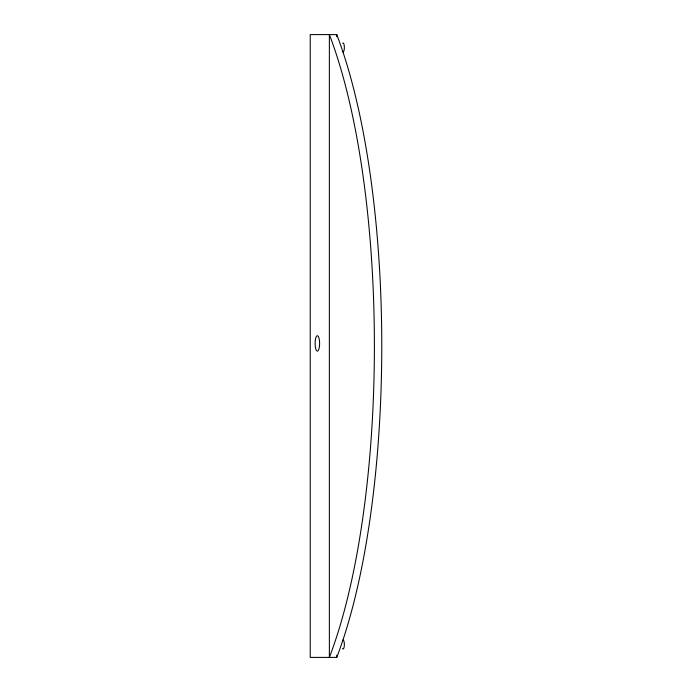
<?xml version="1.0" encoding="UTF-8"?>
<svg xmlns="http://www.w3.org/2000/svg" width="692" height="692" viewBox="0 0 692 692"><rect width="100%" height="100%" fill="white"/><g stroke="black" fill="none" stroke-linecap="round" stroke-linejoin="round"><path stroke-width="1.04" d="M336.745 657.4A391.205 114.076 90 0 0 336.745 34.6L310.224 34.6L310.224 657.4L336.745 657.4L336.745 655.237M336.745 34.6L336.745 36.763M342.644 43.189A4.507 1.315 90 0 1 344.365 47.229A4.507 1.315 90 0 1 342.782 51.874M342.964 640.039A4.507 1.315 -90 0 1 344.339 645.402A4.507 1.315 -90 0 1 342.471 648.577M329.366 657.4L329.366 34.6A391.205 114.076 90 0 1 329.366 657.4M315.405 339.564A7.724 2.249 90 0 0 317.351 351.147A7.724 2.249 90 0 0 319.306 339.564A7.724 2.249 90 0 0 315.405 339.564"/></g></svg>
